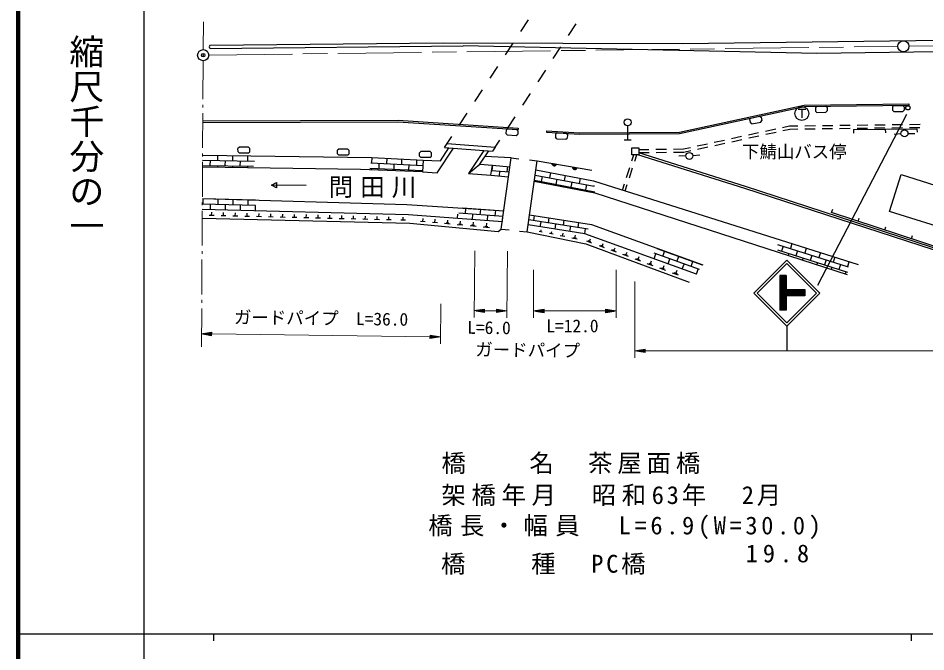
# Model space of a CAD drawing. Units: millimetres, scale not verified. Extents: x 40000 to 680000, y 20000 to 380000.
# Drawn here: x 40000 to 170098, y 202409 to 293298 of the extents above; entities that cross this region are included whole.
import ezdxf
from ezdxf.enums import TextEntityAlignment as Align

# ---------------------------------------------------------------- set-up
doc = ezdxf.new("R2010")
doc.units = ezdxf.units.MM
doc.header["$LTSCALE"] = 1000
doc.header["$PDMODE"] = 32
doc.header["$PDSIZE"] = 500
doc.linetypes.add('CHAIN', pattern=[18.5, 12, -1.5, 3.5, -1.5])
for name, color, linetype, lineweight in [('M-BGD', 7, 'Continuous', 25), ('M-BGD-EXST', 7, 'Continuous', 25), ('M-BGD-HTXT', 7, 'Continuous', 13), ('M-BMK', 2, 'CHAIN', 13), ('M-BMK-SRVR', 3, 'Continuous', 25), ('M-STR-HTXT', 7, 'Continuous', 13), ('M-STR-STR1', 1, 'Continuous', 25), ('M-STR-STRC', 7, 'Continuous', 25), ('M-STR-STRD', 7, 'Continuous', 25), ('M-TTL', 2, 'Continuous', 140), ('M-TTL-BAND', 7, 'Continuous', 25)]:
    doc.layers.add(name, color=color, linetype=linetype, lineweight=lineweight)
doc.layers.add('M-OTRS', color=6, linetype='Continuous')
doc.styles.add('@ＭＳ ゴシック', font='')
doc.styles.add('ＭＳ ゴシック', font='')
doc.styles.get('@ＭＳ ゴシック').set_extended_font_data('@MS Gothic')
doc.styles.get('ＭＳ ゴシック').set_extended_font_data('MS Gothic')

msp = doc.modelspace()

# ---------------------------------------------------------------- hatches: boundary and pattern name
at = {"layer": 'M-STR-STRC'}
h = msp.add_hatch(dxfattribs=at)
h.set_pattern_fill('USER', color=256, style=0, pattern_type=2)
h.set_pattern_definition([(45, (-365496, 377593), (-70.7128, 70.7128), []), (135, (-365496, 377593), (-70.71634, -70.71634), [])])
h.paths.add_polyline_path([(152770, 253470), (152770, 254370), (150077, 254370), (150077, 256402), (149177, 256402), (149177, 251437), (150077, 251437), (150077, 253470)])

# ---------------------------------------------------------------- linework, layer by layer
at = {"layer": 'M-BGD'}
for p, q in [((154466, 280643), (154268, 280455)), ((154268, 280455), (154273, 279972)), ((154475, 279788), (154273, 279972)), ((154466, 280643), (155767, 280658)), ((154475, 279788), (155777, 279803)), ((155767, 280658), (155970, 280474)), ((155777, 279803), (155975, 279991)), ((155970, 280474), (155975, 279991)), ((165501, 280769), (165303, 280581)), ((165303, 280581), (165308, 280098)), ((165511, 279914), (165308, 280098)), ((165501, 280769), (166803, 280783)), ((165511, 279914), (166812, 279929)), ((166803, 280783), (167005, 280600)), ((166812, 279929), (167010, 280117)), ((167005, 280600), (167010, 280117)), ((144999, 278963), (144843, 278739)), ((144843, 278739), (144945, 278267)), ((144999, 278963), (146272, 279237)), ((146272, 279237), (146507, 279098)), ((146452, 278402), (146608, 278626)), ((146507, 279098), (146608, 278626)), ((109930, 277237), (109898, 276755)), ((110142, 277409), (109930, 277237)), ((110142, 277409), (111441, 277323)), ((111441, 277323), (111628, 277125)), ((111628, 277125), (111596, 276643)), ((127354, 277857), (127354, 275857)), ((145179, 278128), (144945, 278267)), ((145179, 278128), (146452, 278402)), ((147110, 277092), (148575, 277410)), ((149552, 277623), (150554, 277841)), ((149604, 277174), (150605, 277392)), ((150554, 277841), (151767, 277857)), ((150605, 277392), (151742, 277406)), ((152741, 277419), (154241, 277439)), ((152767, 277870), (154267, 277889)), ((155241, 277452), (156741, 277471)), ((155267, 277902), (156767, 277921)), ((157741, 277484), (159241, 277503)), ((157767, 277934), (159267, 277954)), ((159745, 277314), (168829, 277423)), ((159745, 277314), (159751, 276814)), ((160241, 277516), (161741, 277536)), ((160267, 277967), (161767, 277986)), ((162741, 277549), (164240, 277568)), ((162767, 277999), (164266, 278018)), ((164287, 277368), (164293, 276868)), ((165240, 277581), (166740, 277600)), ((165266, 278031), (166766, 278051)), ((167740, 277613), (169240, 277633)), ((167766, 278064), (169266, 278083)), ((168829, 277423), (168835, 276923)), ((168829, 277423), (168835, 276923)), ((110086, 276557), (109898, 276755)), ((110086, 276557), (111385, 276471)), ((111385, 276471), (111596, 276643)), ((117027, 276689), (116997, 276207)), ((117185, 276009), (116997, 276207)), ((117238, 276862), (117027, 276689)), ((117185, 276009), (118484, 275928)), ((117238, 276862), (118537, 276781)), ((118484, 275928), (118695, 276101)), ((118537, 276781), (118725, 276583)), ((118725, 276583), (118695, 276101)), ((126854, 275857), (127854, 275857)), ((139781, 275497), (141247, 275816)), ((142224, 276029), (143690, 276348)), ((142275, 275579), (143741, 275898)), ((144667, 276560), (146132, 276879)), ((144718, 276111), (146184, 276430)), ((147161, 276642), (148626, 276961)), ((166539, 276710), (165544, 276606)), ((167536, 276764), (168536, 276768)), ((71709, 274773), (71510, 274586)), ((71513, 274103), (71510, 274586)), ((73010, 274782), (71709, 274773)), ((73010, 274782), (73212, 274597)), ((73215, 274114), (73212, 274597)), ((85965, 274523), (85764, 274339)), ((87267, 274513), (85965, 274523)), ((87267, 274513), (87466, 274326)), ((133910, 274517), (135360, 274535)), ((135360, 274535), (136361, 274753)), ((137338, 274966), (138804, 275285)), ((137389, 274516), (138855, 274835)), ((139832, 275048), (141298, 275367)), ((68585, 273635), (68573, 272885)), ((70735, 273601), (70723, 272851)), ((71714, 273919), (71513, 274103)), ((73016, 273927), (71714, 273919)), ((72885, 273567), (72873, 272817)), ((73016, 273927), (73215, 274114)), ((85760, 273856), (85764, 274339)), ((85959, 273669), (85760, 273856)), ((87261, 273659), (85959, 273669)), ((87261, 273659), (87462, 273843)), ((87462, 273843), (87466, 274326)), ((90673, 273288), (90637, 272539)), ((97529, 273515), (97535, 273998)), ((97726, 273327), (97529, 273515)), ((97738, 274181), (97535, 273998)), ((99028, 273309), (97726, 273327)), ((99039, 274164), (97738, 274181)), ((99028, 273309), (99230, 273492)), ((99039, 274164), (99237, 273975)), ((99230, 273492), (99237, 273975)), ((106732, 274319), (104563, 271003)), ((110669, 273261), (106911, 273470)), ((109253, 263049), (110669, 273261)), ((110669, 273261), (111778, 273137)), ((127962, 272844), (128239, 273710)), ((128369, 272783), (128666, 273710)), ((144138, 268845), (128820, 273710)), ((128961, 274457), (130410, 274475)), ((144229, 269131), (128961, 273980)), ((128966, 274007), (130439, 274025)), ((131410, 274487), (132910, 274505)), ((131439, 274037), (132938, 274056)), ((133938, 274068), (135411, 274086)), ((135704, 273531), (134704, 273523)), ((135411, 274086), (136412, 274304)), ((136701, 273586), (137695, 273690)), ((66427, 272168), (73709, 272054)), ((66431, 272918), (73880, 272802)), ((67498, 272901), (67487, 272152)), ((68562, 272135), (68558, 271874)), ((69648, 272868), (69636, 272118)), ((70711, 272101), (70707, 271846)), ((71798, 272834), (71786, 272084)), ((72861, 272067), (72857, 271817)), ((90538, 272544), (98029, 272184)), ((91711, 272488), (91675, 271739)), ((92821, 273185), (92785, 272436)), ((93858, 272384), (93822, 271635)), ((94968, 273082), (94932, 272333)), ((96006, 272281), (95970, 271532)), ((97116, 272979), (97080, 272230)), ((98071, 272933), (97976, 271249)), ((106164, 272373), (107974, 272205)), ((107974, 272205), (107911, 271457)), ((107974, 272205), (110493, 271993)), ((110116, 272025), (110054, 271278)), ((112963, 262642), (114378, 272847)), ((113269, 272970), (114378, 272847)), ((114378, 272847), (122237, 271480)), ((90403, 271800), (97987, 271435)), ((90601, 271790), (90589, 271544)), ((92749, 271687), (92738, 271458)), ((94896, 271584), (94886, 271373)), ((97044, 271480), (97034, 271287)), ((107763, 270783), (110293, 270549)), ((107863, 271461), (110390, 271249)), ((108982, 271367), (108924, 270676)), ((114092, 270783), (122545, 269182)), ((116307, 271126), (116168, 270389)), ((118420, 270726), (118280, 269989)), ((127200, 270463), (127657, 271892)), ((127607, 270402), (128064, 271830)), ((76293, 269353), (77046, 269722)), ((81292, 269309), (76293, 269353)), ((77039, 268972), (76293, 269353)), ((77046, 269722), (77039, 268972)), ((113988, 270039), (122639, 268401)), ((115111, 270589), (114972, 269853)), ((116028, 269652), (116004, 269526)), ((117224, 270189), (117084, 269452)), ((119336, 269789), (119197, 269052)), ((120532, 270326), (120393, 269589)), ((121449, 269389), (121309, 268652)), ((122529, 269317), (122505, 269189)), ((126618, 268645), (126895, 269511)), ((127006, 268522), (127303, 269449)), ((118141, 269252), (118115, 269115)), ((120253, 268852), (120225, 268705)), ((122365, 268452), (122335, 268294)), ((177297, 258065), (144138, 268845)), ((177391, 258350), (144231, 269130)), ((74042, 267194), (66399, 267384)), ((66501, 266631), (66519, 267381)), ((67594, 267354), (67595, 267412)), ((68650, 266577), (68668, 267327)), ((69743, 267300), (69744, 267349)), ((70799, 266524), (70818, 267274)), ((71892, 267247), (71893, 267285)), ((72949, 266471), (72967, 267220)), ((74042, 267194), (74043, 267222)), ((74023, 266444), (66394, 266633)), ((67557, 265854), (67575, 266604)), ((67730, 264984), (67741, 265450)), ((69427, 264942), (69438, 265407)), ((69706, 265801), (69725, 266551)), ((71855, 265748), (71874, 266497)), ((74005, 265694), (74023, 266444)), ((109607, 265599), (103678, 266056)), ((104099, 265271), (104157, 266019)), ((105229, 265936), (105230, 265959)), ((106243, 265106), (106300, 265854)), ((107372, 265771), (107376, 265819)), ((108386, 264941), (108444, 265688)), ((109516, 265606), (109522, 265679)), ((156593, 265402), (156749, 265877)), ((68079, 264975), (67380, 264993)), ((69776, 264934), (69078, 264951)), ((71473, 264892), (70775, 264909)), ((71124, 264901), (71135, 265365)), ((73169, 264850), (72472, 264867)), ((72820, 264859), (72832, 265323)), ((74864, 264808), (74168, 264826)), ((74516, 264817), (74527, 265281)), ((76559, 264767), (75864, 264784)), ((76211, 264775), (76223, 265239)), ((78253, 264725), (77558, 264742)), ((77906, 264734), (77917, 265197)), ((79947, 264683), (79253, 264700)), ((79600, 264692), (79611, 265155)), ((81641, 264642), (80947, 264659)), ((81294, 264650), (81305, 265113)), ((83333, 264600), (82640, 264617)), ((82987, 264609), (82998, 265071)), ((85025, 264558), (84333, 264575)), ((84679, 264567), (84690, 265029)), ((86717, 264517), (86025, 264534)), ((86371, 264525), (86382, 264987)), ((88408, 264475), (87717, 264492)), ((88062, 264484), (88074, 264945)), ((90099, 264433), (89408, 264450)), ((89753, 264442), (89764, 264903)), ((91789, 264392), (91098, 264409)), ((91443, 264400), (91455, 264861)), ((93478, 264350), (92788, 264367)), ((93133, 264359), (93144, 264819)), ((95519, 264300), (94829, 264317)), ((95174, 264309), (95185, 264769)), ((98354, 264084), (97650, 264148)), ((98002, 264116), (98045, 264585)), ((99740, 263956), (99786, 264451)), ((101527, 263897), (101566, 264313)), ((102970, 264606), (103012, 265161)), ((109504, 264854), (103149, 265345)), ((103346, 263734), (103386, 264173)), ((105113, 264441), (105171, 265189)), ((107257, 264275), (107315, 265023)), ((109400, 264110), (109458, 264858)), ((121713, 263050), (113204, 264379)), ((113897, 264271), (114009, 264991)), ((114843, 263364), (114959, 264105)), ((116021, 263939), (116132, 264649)), ((118145, 263607), (118255, 264308)), ((160405, 264150), (160561, 264625)), ((100111, 263922), (99369, 263990)), ((101908, 263756), (101127, 263828)), ((101723, 263879), (101332, 263915)), ((103747, 263587), (102924, 263663)), ((103551, 263716), (103140, 263753)), ((105627, 263414), (104763, 263493)), ((105421, 263549), (104990, 263589)), ((105206, 263569), (105248, 264029)), ((107550, 263237), (106644, 263320)), ((107334, 263378), (106881, 263420)), ((107108, 263399), (107152, 263882)), ((109253, 263049), (110363, 262927)), ((114897, 262658), (114954, 262942)), ((116967, 263032), (117083, 263773)), ((119092, 262700), (119207, 263441)), ((120269, 263276), (120377, 263967)), ((121216, 262369), (121332, 263110)), ((164217, 262897), (164373, 263372)), ((111854, 262764), (112963, 262642)), ((115109, 262615), (114684, 262701)), ((116669, 262299), (116141, 262406)), ((116405, 262352), (116476, 262704)), ((118342, 261959), (117704, 262089)), ((118023, 262024), (118109, 262449)), ((120137, 261595), (119381, 261749)), ((119968, 261734), (119590, 261811)), ((119779, 261773), (119861, 262176)), ((121894, 261279), (122038, 261667)), ((168029, 261645), (168185, 262120)), ((122221, 261047), (121494, 261318)), ((122076, 261211), (121712, 261347)), ((124038, 260370), (123310, 260641)), ((123892, 260535), (123528, 260670)), ((123710, 260603), (123855, 260991)), ((125401, 259976), (125551, 260378)), ((138106, 257864), (131587, 260218)), ((131646, 260197), (131663, 260246)), ((148845, 260828), (158977, 257623)), ((149656, 260571), (149430, 259856)), ((150907, 260962), (150681, 260247)), ((152957, 260314), (152731, 259599)), ((125741, 259736), (124987, 260016)), ((125590, 259906), (125213, 260046)), ((127470, 259091), (126691, 259382)), ((127314, 259268), (126924, 259413)), ((127119, 259340), (127274, 259756)), ((128863, 258695), (129023, 259124)), ((131136, 258786), (131391, 259492)), ((137654, 257230), (131145, 259581)), ((132402, 259127), (132657, 259832)), ((133668, 259467), (133685, 259515)), ((134424, 258396), (134679, 259102)), ((148832, 260045), (158859, 256874)), ((150455, 259532), (150374, 259276)), ((151706, 259923), (151480, 259208)), ((153756, 259275), (153529, 258559)), ((155007, 259665), (154781, 258950)), ((157057, 259017), (156830, 258302)), ((129226, 258437), (128420, 258737)), ((129064, 258620), (128662, 258770)), ((131008, 257773), (130176, 258083)), ((130842, 257961), (130426, 258117)), ((130634, 258039), (130799, 258483)), ((132432, 257373), (132602, 257832)), ((133159, 258056), (133413, 258762)), ((135181, 257326), (135435, 258031)), ((135690, 258737), (135707, 258784)), ((136447, 257666), (136701, 258372)), ((137712, 258006), (137729, 258053)), ((152504, 258884), (152420, 258615)), ((154554, 258235), (154465, 257954)), ((155806, 258626), (155579, 257911)), ((157855, 257978), (157629, 257263)), ((159082, 258290), (158880, 257654)), ((132819, 257099), (131959, 257419)), ((132646, 257293), (132217, 257453)), ((134657, 256414), (133770, 256744)), ((134479, 256615), (134035, 256780)), ((134257, 256697), (134433, 257170)), ((137203, 256596), (137458, 257301)), ((156604, 257587), (156511, 257293)), ((158654, 256938), (158557, 256632))]:
    msp.add_line(p, q, dxfattribs=at)
for points in [[(192412, 276193), (192410, 277847), (201837, 277834), (201000, 273784), (188995, 254756), (156593, 265402)], [(97976, 271249), (100063, 271131), (102418, 274645)], [(98071, 272933), (100513, 272838), (101743, 274696)], [(66435, 273668), (90673, 273288), (98071, 272933)], [(104563, 271003), (106164, 272373), (107451, 274265)], [(104563, 271003), (107763, 270783), (107974, 272205)], [(97976, 271249), (89061, 271605), (66425, 271902)], [(114195, 271526), (122452, 269963), (160406, 257958)], [(113972, 269922), (122659, 268231), (158808, 256551)], [(66399, 267448), (95692, 266582), (109617, 265673)], [(66390, 265883), (95925, 265150), (109400, 264110)], [(66382, 264617), (96158, 263884), (108815, 262718), (109253, 263049)], [(113304, 265104), (122171, 263679), (138136, 257906)], [(137203, 256596), (121216, 262369), (113101, 263636)], [(112963, 262642), (121371, 260937), (136182, 255419)]]:
    msp.add_lwpolyline(points, dxfattribs=at)
for points in [[(127961, 274710), (128961, 274710), (128961, 273710), (127961, 273710)], [(174669, 262488), (164886, 265587), (166558, 270867), (176342, 267769)]]:
    msp.add_lwpolyline(points, close=True, dxfattribs=at)
for centre in [(127354, 278357), (167036, 276762), (136204, 273534)]:
    msp.add_circle(centre, 500, dxfattribs=at)
for centre, radius, start, end in [((67659, 289174), 282, 118.31897, 242.88866), ((116839, 272474), 354, 178.92952, 341.3347), ((116839, 272474), 283, 181.15356, 339.11066), ((116839, 272474), 212, 184.89989, 335.36434), ((116839, 272474), 142, 192.61162, 327.65261), ((116839, 272474), 100, 202.92928, 317.33495), ((116839, 272474), 100, 202.92928, 317.33495), ((119794, 271959), 354, 178.92952, 341.3347), ((119794, 271959), 283, 181.15356, 339.11066), ((119794, 271959), 212, 184.89989, 335.36434), ((119794, 271959), 142, 192.61162, 327.65261), ((119794, 271959), 100, 202.92928, 317.33495), ((119794, 271959), 100, 202.92928, 317.33495)]:
    msp.add_arc(centre, radius, start, end, dxfattribs=at)
at = {"layer": 'M-BGD-EXST'}
for p, q in [((151777, 280231), (152877, 280231)), ((152327, 280231), (152327, 278981))]:
    msp.add_line(p, q, dxfattribs=at)
msp.add_circle((152327, 279631), 1000, dxfattribs=at)
at = {"layer": 'M-BGD-HTXT'}
for p, q in [((66524, 288786), (66547, 292749)), ((66482, 281674), (66515, 287186)), ((66475, 280474), (66478, 280874)), ((66441, 274674), (66471, 279674)), ((66434, 273474), (66437, 273874)), ((66400, 267674), (66430, 272674)), ((66393, 266474), (66396, 266874)), ((66359, 260674), (66388, 265674)), ((66352, 259475), (66354, 259874)), ((66318, 253675), (66347, 258675)), ((66311, 252475), (66313, 252875)), ((66274, 246162), (66306, 251675))]:
    msp.add_line(p, q, dxfattribs=at)
at = {"layer": 'M-BMK'}
for p, q in [((167683, 289267), (266459, 290568)), ((67319, 287996), (166083, 289246))]:
    msp.add_line(p, q, dxfattribs=at)
at = {"layer": 'M-BMK-SRVR'}
for centre in [(166883, 289257), (66519, 287986)]:
    msp.add_circle(centre, 800, dxfattribs=at)
at = {"layer": 'M-OTRS'}
msp.add_point((66519, 287986), dxfattribs=at)
at = {"layer": 'M-STR-HTXT'}
for p, q in [((105451, 259903), (105349, 250346)), ((110140, 259853), (110038, 250296)), ((113881, 257205), (113881, 250296)), ((125703, 257205), (125703, 250296)), ((128368, 255521), (128368, 244571)), ((100592, 252315), (100516, 246567)), ((105360, 251346), (106863, 251580)), ((105360, 251346), (106857, 251080)), ((105360, 251346), (106860, 251330)), ((106859, 251280), (105660, 251293)), ((106861, 251380), (105661, 251393)), ((105959, 251240), (106859, 251230)), ((105961, 251440), (106861, 251430)), ((106858, 251180), (106258, 251187)), ((106862, 251480), (106262, 251487)), ((106558, 251134), (106858, 251130)), ((106562, 251533), (106862, 251530)), ((106857, 251080), (106863, 251580)), ((106860, 251330), (108549, 251312)), ((108552, 251562), (108546, 251062)), ((110049, 251296), (108546, 251062)), ((108547, 251162), (109147, 251156)), ((108847, 251109), (108547, 251112)), ((109448, 251203), (108548, 251212)), ((110049, 251296), (108549, 251312)), ((108549, 251262), (109748, 251250)), ((109450, 251403), (108550, 251412)), ((108550, 251362), (109749, 251350)), ((108851, 251509), (108551, 251512)), ((108551, 251462), (109151, 251456)), ((110049, 251296), (108552, 251562)), ((113881, 251296), (115381, 251546)), ((113881, 251296), (115381, 251046)), ((113881, 251296), (115381, 251296)), ((115381, 251346), (114181, 251346)), ((115381, 251246), (114181, 251246)), ((114481, 251396), (115381, 251396)), ((114481, 251196), (115381, 251196)), ((115381, 251446), (114781, 251446)), ((115381, 251146), (114781, 251146)), ((115081, 251496), (115381, 251496)), ((115081, 251096), (115381, 251096)), ((115381, 251046), (115381, 251546)), ((115381, 251296), (124203, 251296)), ((125703, 251296), (124203, 251546)), ((124203, 251546), (124203, 251046)), ((124503, 251496), (124203, 251496)), ((124203, 251446), (124803, 251446)), ((125103, 251396), (124203, 251396)), ((124203, 251346), (125403, 251346)), ((125703, 251296), (124203, 251046)), ((125703, 251296), (124203, 251296)), ((124203, 251246), (125403, 251246)), ((125103, 251196), (124203, 251196)), ((124203, 251146), (124803, 251146)), ((124503, 251096), (124203, 251096)), ((66236, 248017), (67739, 248247)), ((66236, 248017), (67732, 247747)), ((66236, 248017), (67736, 247997)), ((67735, 247947), (66535, 247963)), ((67736, 248047), (66536, 248063)), ((66834, 247909), (67734, 247897)), ((66837, 248109), (67737, 248097)), ((67734, 247847), (67134, 247855)), ((67738, 248147), (67138, 248155)), ((67433, 247801), (67733, 247797)), ((67438, 248201), (67738, 248197)), ((67732, 247747), (67739, 248247)), ((67736, 247997), (99029, 247586)), ((99033, 247836), (99026, 247336)), ((100529, 247567), (99026, 247336)), ((99027, 247436), (99627, 247429)), ((99327, 247383), (99027, 247386)), ((99928, 247475), (99028, 247486)), ((100529, 247567), (99029, 247586)), ((99029, 247536), (100229, 247521)), ((99030, 247636), (100230, 247621)), ((99031, 247736), (99631, 247729)), ((99931, 247675), (99031, 247686)), ((99332, 247783), (99032, 247786)), ((100529, 247567), (99033, 247836)), ((128368, 245571), (129868, 245821)), ((128368, 245571), (129868, 245321)), ((128368, 245571), (129868, 245571)), ((129868, 245621), (128668, 245621)), ((129868, 245521), (128668, 245521)), ((128968, 245671), (129868, 245671)), ((128968, 245471), (129868, 245471)), ((129868, 245721), (129268, 245721)), ((129868, 245421), (129268, 245421)), ((129568, 245771), (129868, 245771)), ((129568, 245371), (129868, 245371)), ((129868, 245321), (129868, 245821)), ((129868, 245571), (301856, 245571))]:
    msp.add_line(p, q, dxfattribs=at)
at = {"layer": 'M-STR-STR1'}
for p, q in [((112027, 291374), (113125, 293046)), ((118901, 290831), (119999, 292503)), ((109832, 288030), (110929, 289702)), ((116706, 287488), (117803, 289160)), ((107636, 284686), (108734, 286358)), ((114510, 284144), (115608, 285816)), ((105441, 281343), (106539, 283015)), ((112315, 280800), (113412, 282472)), ((103246, 277999), (104343, 279671)), ((110119, 277457), (111217, 279128)), ((101485, 275317), (102148, 276327)), ((101109, 274744), (101485, 275317)), ((101109, 274744), (107997, 274223)), ((101485, 275317), (108373, 274797)), ((108373, 274797), (107997, 274223)), ((108373, 274797), (109022, 275785))]:
    msp.add_line(p, q, dxfattribs=at)
at = {"layer": 'M-STR-STRC'}
for p, q in [((154603, 255013), (167350, 279519)), ((145422, 253864), (150159, 258601)), ((145917, 253864), (150159, 258106)), ((150159, 258601), (154897, 253864)), ((150159, 258106), (154402, 253864)), ((149177, 256402), (149177, 251437)), ((150077, 256402), (149177, 256402)), ((150077, 256402), (150077, 254370)), ((145422, 253864), (150159, 249126)), ((145917, 253864), (150159, 249621)), ((150077, 254370), (152770, 254370)), ((150159, 249621), (154402, 253864)), ((150159, 249126), (154897, 253864)), ((152770, 254370), (152770, 253470)), ((152770, 253470), (150077, 253470)), ((150077, 253470), (150077, 251437)), ((150077, 251437), (149177, 251437)), ((150159, 249126), (150159, 245571))]:
    msp.add_line(p, q, dxfattribs=at)
msp.add_circle((167528, 280434), 305, dxfattribs=at)
at = {"layer": 'M-STR-STRD'}
for p, q in [((67525, 289422), (100922, 289774)), ((67530, 288922), (103782, 289304)), ((134776, 276963), (152674, 280822)), ((134798, 276763), (152697, 280623)), ((152674, 280822), (167658, 280993)), ((152697, 280623), (167660, 280793)), ((167658, 280993), (167660, 280793)), ((66464, 278553), (94447, 278648)), ((66465, 278353), (94441, 278448)), ((94441, 278448), (111649, 277310)), ((94447, 278648), (111663, 277509)), ((111663, 277509), (111649, 277310)), ((115739, 277156), (115726, 276957)), ((115739, 277156), (120475, 276860)), ((115726, 276957), (120470, 276660)), ((120470, 276660), (134798, 276763)), ((120475, 276860), (134776, 276963))]:
    msp.add_line(p, q, dxfattribs=at)
for points in [[(100922, 289774), (135211, 289644), (216919, 290689), (248214, 290041)], [(248222, 289541), (154485, 288234), (103782, 289304)]]:
    msp.add_lwpolyline(points, dxfattribs=at)
at = {"layer": 'M-TTL'}
msp.add_line((40000, 380000), (40000, 20000), dxfattribs=at)
at = {"layer": 'M-TTL-BAND'}
for p, q in [((58000, 370000), (58000, 20000)), ((40000, 205000), (579000, 205000)), ((68000, 205000), (68000, 204000)), ((168000, 205000), (168000, 204000))]:
    msp.add_line(p, q, dxfattribs=at)

# ---------------------------------------------------------------- texts
at = {"layer": 'M-BGD', "style": 'ＭＳ ゴシック'}
msp.add_text('下鯖山バス停', height=1833, dxfattribs=at).set_placement((151244, 272675), align=Align.BOTTOM_CENTER)
at = {"layer": 'M-BGD', "insert": (91290, 267491), "char_height": 2566, "attachment_point": 8, "style": 'ＭＳ ゴシック'}
msp.add_mtext('\\T1.29;問田川', dxfattribs=at)
at = {"layer": 'M-STR-HTXT', "style": 'ＭＳ ゴシック'}
for s, rotation, p in [('ガードパイプ  L=36.0', 359.248, (83396, 248792)), ('L=6.0', 359.39, (107471, 247445)), ('ガードパイプ', 359.248, (113008, 244228))]:
    msp.add_text(s, height=1833, rotation=rotation, dxfattribs=at).set_placement(p, align=Align.BOTTOM_CENTER)
msp.add_text('L=12.0', height=1833, dxfattribs=at).set_placement((119443, 247695), align=Align.BOTTOM_CENTER)
at = {"layer": 'M-STR-HTXT', "char_height": 2566, "attachment_point": 7, "style": 'ＭＳ ゴシック'}
for s, insert in [('\\T1.2;橋\u3000\u3000名\u3000茶屋面橋', (100675, 227916)), ('\\T1.23;架橋年月\u3000昭和63年\u30002月', (100675, 223332)), ('\\T1.3;橋長・幅員\u3000L=6.9(W=30.0)', (98779, 218573)), ('\\T1.4;19.8', (144290, 215209)), ('\\T1.23;橋\u3000\u3000種\u3000PC橋', (100612, 213479))]:
    msp.add_mtext(s, dxfattribs=dict(at, insert=insert))
at = {"layer": 'M-TTL-BAND', "style": '@ＭＳ ゴシック'}
msp.add_text('縮尺千分の一', height=3666, rotation=270, dxfattribs=at).set_placement((49777, 261030), align=Align.MIDDLE_RIGHT)

doc.saveas('drawing.dxf')
